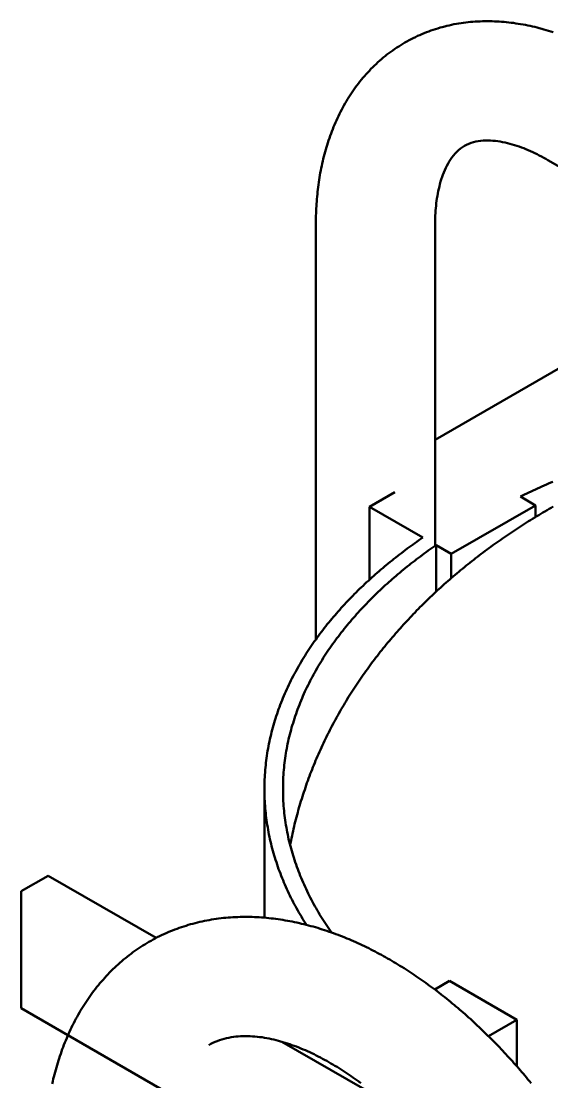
# Model space of a CAD drawing. Header units: millimetres. Extents: x 0 to 420, y 0 to 297.
# Drawn here: x 304.03 to 309.59, y 217.32 to 228.43 of the extents above; entities that cross this region are included whole.
import ezdxf

# ---------------------------------------------------------------- set-up
doc = ezdxf.new("R2010")
doc.units = ezdxf.units.MM
doc.layers.add('01-VISIBLE', color=7, linetype='CONTINUOUS', lineweight=50)

msp = doc.modelspace()

# ---------------------------------------------------------------- linework, layer by layer
at = {"layer": '01-VISIBLE'}
for p, q in [((311.46, 225.875), (309.549, 226.978)), ((307.116, 226.295), (307.116, 221.952)), ((308.366, 226.295), (308.366, 222.935)), ((308.366, 224.047), (311.407, 225.803)), ((307.679, 223.344), (307.944, 223.497)), ((309.26, 223.452), (309.42, 223.359)), ((307.679, 223.344), (308.237, 223.022)), ((307.679, 222.58), (307.679, 223.344)), ((308.536, 222.849), (309.42, 223.359)), ((309.42, 223.237), (309.42, 223.359)), ((308.376, 222.453), (308.376, 222.942)), ((308.376, 222.942), (308.536, 222.849)), ((308.536, 222.596), (308.536, 222.849)), ((306.577, 219.037), (306.577, 220.384)), ((304.027, 219.314), (304.31, 219.477)), ((304.31, 219.477), (305.441, 218.824)), ((304.027, 218.089), (304.027, 219.314)), ((308.363, 218.284), (308.518, 218.374)), ((308.518, 218.374), (309.225, 217.966)), ((304.027, 218.089), (309.276, 215.059)), ((308.927, 217.794), (309.225, 217.966)), ((309.225, 217.477), (309.225, 217.966)), ((306.758, 217.737), (307.793, 217.14))]:
    msp.add_line(p, q, dxfattribs=at)
for points in [[(309.604, 228.318), (309.58, 228.326), (309.556, 228.334), (309.532, 228.341), (309.508, 228.348), (309.484, 228.354), (309.459, 228.361), (309.435, 228.367), (309.411, 228.373), (309.386, 228.379), (309.362, 228.384), (309.337, 228.389), (309.313, 228.394), (309.288, 228.399), (309.263, 228.403), (309.238, 228.407), (309.214, 228.411), (309.189, 228.415), (309.164, 228.418), (309.139, 228.421), (309.114, 228.423), (309.089, 228.426), (309.064, 228.428), (309.039, 228.43), (309.014, 228.431), (308.989, 228.432), (308.964, 228.433), (308.939, 228.433), (308.914, 228.434), (308.889, 228.433), (308.863, 228.433), (308.838, 228.432), (308.813, 228.431), (308.788, 228.43), (308.763, 228.428), (308.738, 228.426), (308.713, 228.423), (308.688, 228.42), (308.663, 228.417), (308.639, 228.413), (308.614, 228.41), (308.589, 228.405), (308.564, 228.401), (308.54, 228.396), (308.515, 228.39), (308.491, 228.385), (308.467, 228.379), (308.442, 228.372), (308.418, 228.366), (308.394, 228.359), (308.37, 228.351), (308.346, 228.343), (308.323, 228.335), (308.299, 228.327), (308.275, 228.318), (308.252, 228.308), (308.229, 228.299), (308.206, 228.289), (308.183, 228.279), (308.16, 228.268), (308.138, 228.257), (308.115, 228.246), (308.093, 228.234), (308.071, 228.222), (308.049, 228.209), (308.028, 228.197), (308.006, 228.184), (307.985, 228.17), (307.964, 228.157), (307.943, 228.143), (307.923, 228.128), (307.902, 228.114), (307.882, 228.099), (307.862, 228.083), (307.843, 228.068), (307.823, 228.052), (307.804, 228.036), (307.785, 228.019), (307.766, 228.003), (307.748, 227.985), (307.73, 227.968), (307.712, 227.951), (307.694, 227.933), (307.677, 227.915), (307.66, 227.896), (307.643, 227.878), (307.626, 227.859), (307.61, 227.84), (307.594, 227.821), (307.578, 227.801), (307.563, 227.781), (307.547, 227.761), (307.532, 227.741), (307.518, 227.721), (307.503, 227.7), (307.489, 227.68), (307.475, 227.659), (307.462, 227.638), (307.449, 227.616), (307.436, 227.595), (307.423, 227.573), (307.411, 227.551), (307.399, 227.529), (307.387, 227.507), (307.375, 227.485), (307.364, 227.462), (307.353, 227.44), (307.342, 227.417), (307.332, 227.394), (307.321, 227.372), (307.312, 227.348), (307.302, 227.325), (307.293, 227.302), (307.283, 227.279), (307.275, 227.255), (307.266, 227.232), (307.258, 227.208), (307.25, 227.184), (307.242, 227.16), (307.234, 227.136), (307.227, 227.112), (307.22, 227.088), (307.213, 227.064), (307.207, 227.04), (307.2, 227.016), (307.194, 226.991), (307.189, 226.967), (307.183, 226.942), (307.178, 226.918), (307.173, 226.893), (307.168, 226.869), (307.163, 226.844), (307.159, 226.819), (307.155, 226.795), (307.151, 226.77), (307.147, 226.745), (307.144, 226.72), (307.14, 226.695), (307.137, 226.67), (307.134, 226.645), (307.132, 226.62), (307.129, 226.595), (307.127, 226.57), (307.125, 226.545), (307.123, 226.52), (307.122, 226.495), (307.12, 226.47), (307.119, 226.445), (307.118, 226.42), (307.117, 226.395), (307.116, 226.37), (307.116, 226.345), (307.116, 226.32), (307.116, 226.295)], [(308.674, 227.127), (308.653, 227.113), (308.632, 227.098), (308.612, 227.082), (308.593, 227.064), (308.576, 227.046), (308.559, 227.026), (308.543, 227.006), (308.528, 226.985), (308.515, 226.963), (308.502, 226.941), (308.489, 226.919), (308.478, 226.896), (308.467, 226.872), (308.457, 226.849), (308.448, 226.825), (308.439, 226.801), (308.431, 226.776), (308.424, 226.752), (308.417, 226.727), (308.411, 226.702), (308.405, 226.677), (308.399, 226.652), (308.394, 226.627), (308.39, 226.602), (308.386, 226.576), (308.382, 226.551), (308.379, 226.525), (308.376, 226.5), (308.373, 226.474), (308.371, 226.449), (308.369, 226.423), (308.368, 226.397), (308.367, 226.372), (308.366, 226.346), (308.366, 226.32), (308.366, 226.295)], [(309.549, 226.978), (309.527, 226.991), (309.505, 227.003), (309.482, 227.016), (309.459, 227.027), (309.436, 227.039), (309.413, 227.05), (309.39, 227.061), (309.367, 227.072), (309.343, 227.082), (309.319, 227.092), (309.296, 227.102), (309.272, 227.111), (309.248, 227.119), (309.223, 227.128), (309.199, 227.136), (309.174, 227.143), (309.149, 227.15), (309.125, 227.156), (309.1, 227.162), (309.074, 227.167), (309.049, 227.172), (309.024, 227.176), (308.998, 227.179), (308.973, 227.181), (308.947, 227.183), (308.922, 227.184), (308.896, 227.183), (308.87, 227.182), (308.845, 227.18), (308.819, 227.177), (308.794, 227.172), (308.769, 227.166), (308.744, 227.158), (308.72, 227.149), (308.697, 227.139), (308.674, 227.127)], [(309.602, 223.606), (309.579, 223.597), (309.556, 223.587), (309.533, 223.577), (309.51, 223.567), (309.487, 223.557), (309.464, 223.547), (309.441, 223.536), (309.418, 223.526), (309.396, 223.516), (309.373, 223.505), (309.35, 223.495), (309.327, 223.484), (309.305, 223.474), (309.282, 223.463), (309.26, 223.452)], [(309.605, 223.346), (309.584, 223.333), (309.562, 223.321), (309.54, 223.308), (309.518, 223.296), (309.497, 223.283), (309.475, 223.27), (309.454, 223.257), (309.432, 223.244), (309.411, 223.231), (309.389, 223.218), (309.368, 223.205), (309.347, 223.192), (309.325, 223.178), (309.304, 223.165), (309.283, 223.152), (309.262, 223.138), (309.241, 223.124), (309.22, 223.111), (309.199, 223.097), (309.178, 223.083), (309.157, 223.069), (309.136, 223.055), (309.115, 223.041), (309.095, 223.027), (309.074, 223.013), (309.054, 222.998), (309.033, 222.984), (309.013, 222.969), (308.992, 222.955), (308.972, 222.94), (308.951, 222.925), (308.931, 222.911), (308.911, 222.896), (308.891, 222.881), (308.871, 222.866), (308.851, 222.851), (308.831, 222.836), (308.811, 222.82), (308.791, 222.805), (308.771, 222.789), (308.751, 222.774), (308.732, 222.758), (308.712, 222.743), (308.693, 222.727), (308.673, 222.711), (308.654, 222.695), (308.634, 222.679), (308.615, 222.663), (308.596, 222.647), (308.577, 222.631), (308.558, 222.615), (308.539, 222.598), (308.52, 222.582), (308.501, 222.565), (308.482, 222.549), (308.463, 222.532), (308.445, 222.515), (308.426, 222.499), (308.407, 222.482), (308.389, 222.465), (308.371, 222.448), (308.352, 222.431), (308.334, 222.413), (308.316, 222.396), (308.298, 222.379), (308.28, 222.361), (308.262, 222.344), (308.244, 222.326), (308.226, 222.308), (308.208, 222.291), (308.191, 222.273), (308.173, 222.255), (308.156, 222.237), (308.138, 222.219), (308.121, 222.201), (308.104, 222.183), (308.086, 222.164), (308.069, 222.146), (308.052, 222.127), (308.035, 222.109), (308.018, 222.09), (308.002, 222.072), (307.985, 222.053), (307.968, 222.034), (307.952, 222.015), (307.936, 221.996), (307.919, 221.977), (307.903, 221.958), (307.887, 221.939), (307.871, 221.92), (307.855, 221.9), (307.839, 221.881), (307.823, 221.861), (307.807, 221.842), (307.792, 221.822), (307.776, 221.803), (307.761, 221.783), (307.745, 221.763), (307.73, 221.743), (307.715, 221.723), (307.7, 221.703), (307.685, 221.683), (307.67, 221.662), (307.656, 221.642), (307.641, 221.622), (307.626, 221.601), (307.612, 221.581), (307.598, 221.56), (307.583, 221.54), (307.569, 221.519), (307.555, 221.498), (307.541, 221.477), (307.527, 221.456), (307.514, 221.435), (307.5, 221.414), (307.486, 221.393), (307.473, 221.372), (307.46, 221.351), (307.446, 221.329), (307.433, 221.308), (307.42, 221.287), (307.408, 221.265), (307.395, 221.243), (307.382, 221.222), (307.37, 221.2), (307.357, 221.178), (307.345, 221.156), (307.333, 221.134), (307.321, 221.112), (307.309, 221.09), (307.297, 221.068), (307.285, 221.046), (307.273, 221.024), (307.262, 221.002), (307.251, 220.979), (307.239, 220.957), (307.228, 220.934), (307.217, 220.912), (307.206, 220.889), (307.195, 220.867), (307.185, 220.844), (307.174, 220.821), (307.164, 220.798), (307.154, 220.775), (307.143, 220.752), (307.133, 220.729), (307.124, 220.706), (307.114, 220.683), (307.104, 220.66), (307.095, 220.637), (307.085, 220.614), (307.076, 220.59), (307.067, 220.567), (307.058, 220.544), (307.049, 220.52), (307.04, 220.497), (307.032, 220.473), (307.023, 220.449), (307.015, 220.426), (307.007, 220.402), (306.999, 220.378), (306.991, 220.354), (306.983, 220.331), (306.975, 220.307), (306.968, 220.283), (306.96, 220.259), (306.953, 220.235), (306.946, 220.211), (306.939, 220.187), (306.932, 220.162), (306.926, 220.138), (306.919, 220.114), (306.913, 220.09), (306.906, 220.065), (306.9, 220.041), (306.894, 220.017), (306.888, 219.992), (306.883, 219.968), (306.877, 219.943), (306.872, 219.919), (306.867, 219.894), (306.862, 219.87), (306.857, 219.845), (306.852, 219.821), (306.847, 219.796)], [(308.237, 223.022), (308.217, 223.007), (308.196, 222.993), (308.175, 222.978), (308.155, 222.964), (308.135, 222.949), (308.114, 222.934), (308.094, 222.92), (308.074, 222.905), (308.054, 222.89), (308.034, 222.874), (308.014, 222.859), (307.994, 222.844), (307.974, 222.829), (307.954, 222.813), (307.934, 222.797), (307.915, 222.782), (307.895, 222.766), (307.876, 222.75), (307.856, 222.734), (307.837, 222.718), (307.818, 222.702), (307.798, 222.686), (307.779, 222.669), (307.76, 222.653), (307.741, 222.636), (307.723, 222.62), (307.704, 222.603), (307.685, 222.586), (307.667, 222.569), (307.648, 222.552), (307.63, 222.535), (307.611, 222.517), (307.593, 222.5), (307.575, 222.483), (307.557, 222.465), (307.539, 222.447), (307.522, 222.43), (307.504, 222.412), (307.486, 222.394), (307.469, 222.376), (307.452, 222.358), (307.434, 222.339), (307.417, 222.321), (307.4, 222.302), (307.383, 222.284), (307.366, 222.265), (307.35, 222.246), (307.333, 222.227), (307.317, 222.208), (307.3, 222.189), (307.284, 222.17), (307.268, 222.151), (307.252, 222.131), (307.236, 222.112), (307.221, 222.092), (307.205, 222.072), (307.19, 222.052), (307.175, 222.032), (307.159, 222.012), (307.144, 221.992), (307.13, 221.972), (307.115, 221.951), (307.1, 221.931), (307.086, 221.91), (307.072, 221.89), (307.058, 221.869), (307.044, 221.848), (307.03, 221.827), (307.016, 221.806), (307.003, 221.784), (306.989, 221.763), (306.976, 221.742), (306.963, 221.72), (306.951, 221.699), (306.938, 221.677), (306.926, 221.655), (306.913, 221.633), (306.901, 221.611), (306.889, 221.589), (306.878, 221.567), (306.866, 221.544), (306.855, 221.522), (306.844, 221.499), (306.833, 221.477), (306.822, 221.454), (306.811, 221.431), (306.801, 221.408), (306.791, 221.385), (306.781, 221.362), (306.771, 221.339), (306.762, 221.316), (306.753, 221.292), (306.743, 221.269), (306.735, 221.245), (306.726, 221.222), (306.718, 221.198), (306.709, 221.174), (306.701, 221.15), (306.694, 221.126), (306.686, 221.102), (306.679, 221.078), (306.672, 221.054), (306.665, 221.03), (306.658, 221.006), (306.652, 220.981), (306.646, 220.957), (306.64, 220.933), (306.635, 220.908), (306.629, 220.883), (306.624, 220.859), (306.619, 220.834), (306.615, 220.809), (306.61, 220.785), (306.606, 220.76), (306.603, 220.735), (306.599, 220.71), (306.596, 220.685), (306.593, 220.66), (306.59, 220.635), (306.587, 220.61), (306.585, 220.585), (306.583, 220.56), (306.581, 220.535), (306.58, 220.51), (306.579, 220.485), (306.578, 220.46), (306.577, 220.435), (306.577, 220.41), (306.577, 220.384)], [(308.376, 222.942), (308.355, 222.927), (308.335, 222.913), (308.314, 222.898), (308.294, 222.884), (308.273, 222.869), (308.253, 222.854), (308.233, 222.839), (308.213, 222.824), (308.193, 222.809), (308.173, 222.794), (308.153, 222.779), (308.133, 222.763), (308.113, 222.748), (308.093, 222.732), (308.074, 222.717), (308.054, 222.701), (308.035, 222.685), (308.015, 222.669), (307.996, 222.653), (307.977, 222.637), (307.957, 222.62), (307.938, 222.604), (307.919, 222.588), (307.901, 222.571), (307.882, 222.554), (307.863, 222.538), (307.844, 222.521), (307.826, 222.504), (307.808, 222.487), (307.789, 222.469), (307.771, 222.452), (307.753, 222.435), (307.735, 222.417), (307.717, 222.4), (307.699, 222.382), (307.681, 222.364), (307.664, 222.346), (307.646, 222.328), (307.629, 222.31), (307.612, 222.292), (307.594, 222.273), (307.577, 222.255), (307.56, 222.236), (307.544, 222.218), (307.527, 222.199), (307.51, 222.18), (307.494, 222.161), (307.478, 222.142), (307.461, 222.123), (307.445, 222.104), (307.429, 222.084), (307.414, 222.065), (307.398, 222.045), (307.382, 222.025), (307.367, 222.005), (307.352, 221.985), (307.337, 221.965), (307.322, 221.945), (307.307, 221.925), (307.292, 221.904), (307.278, 221.884), (307.263, 221.863), (307.249, 221.843), (307.235, 221.822), (307.221, 221.801), (307.207, 221.78), (307.194, 221.759), (307.181, 221.737), (307.167, 221.716), (307.154, 221.694), (307.141, 221.673), (307.129, 221.651), (307.116, 221.629), (307.104, 221.607), (307.092, 221.585), (307.08, 221.563), (307.068, 221.541), (307.057, 221.519), (307.045, 221.496), (307.034, 221.474), (307.023, 221.451), (307.012, 221.429), (307.002, 221.406), (306.991, 221.383), (306.981, 221.36), (306.971, 221.337), (306.961, 221.314), (306.952, 221.29), (306.943, 221.267), (306.934, 221.244), (306.925, 221.22), (306.916, 221.197), (306.908, 221.173), (306.9, 221.149), (306.892, 221.125), (306.884, 221.101), (306.877, 221.077), (306.869, 221.053), (306.862, 221.029), (306.856, 221.005), (306.849, 220.981), (306.843, 220.956), (306.837, 220.932), (306.831, 220.907), (306.826, 220.883), (306.82, 220.858), (306.816, 220.834), (306.811, 220.809), (306.806, 220.784), (306.802, 220.76), (306.798, 220.735), (306.795, 220.71), (306.791, 220.685), (306.788, 220.66), (306.785, 220.635), (306.783, 220.61), (306.78, 220.585), (306.778, 220.56), (306.777, 220.535), (306.775, 220.51), (306.774, 220.485), (306.773, 220.46), (306.772, 220.435), (306.772, 220.409), (306.772, 220.384)], [(306.577, 220.384), (306.577, 220.359), (306.577, 220.334), (306.578, 220.309), (306.579, 220.284), (306.58, 220.259), (306.581, 220.234), (306.583, 220.208), (306.585, 220.183), (306.587, 220.158), (306.59, 220.133), (306.593, 220.108), (306.596, 220.083), (306.599, 220.058), (306.603, 220.033), (306.606, 220.009), (306.611, 219.984), (306.615, 219.959), (306.619, 219.934), (306.624, 219.909), (306.629, 219.885), (306.635, 219.86), (306.64, 219.836), (306.646, 219.811), (306.652, 219.787), (306.659, 219.763), (306.665, 219.738), (306.672, 219.714), (306.679, 219.69), (306.686, 219.666), (306.694, 219.642), (306.702, 219.618), (306.71, 219.594), (306.718, 219.57), (306.726, 219.546), (306.735, 219.523), (306.744, 219.499), (306.753, 219.476), (306.762, 219.452), (306.772, 219.429), (306.781, 219.406), (306.791, 219.383), (306.802, 219.36), (306.812, 219.337), (306.822, 219.314), (306.833, 219.291), (306.844, 219.269), (306.855, 219.246), (306.867, 219.224), (306.878, 219.201), (306.89, 219.179), (306.902, 219.157), (306.914, 219.135), (306.926, 219.113), (306.939, 219.091), (306.951, 219.069), (306.964, 219.048), (306.977, 219.026), (306.99, 219.005), (307.003, 218.983), (307.017, 218.962)], [(306.772, 220.384), (306.772, 220.359), (306.772, 220.334), (306.773, 220.309), (306.774, 220.284), (306.775, 220.258), (306.777, 220.233), (306.778, 220.208), (306.78, 220.183), (306.783, 220.158), (306.785, 220.133), (306.788, 220.108), (306.791, 220.083), (306.795, 220.058), (306.798, 220.033), (306.802, 220.008), (306.807, 219.983), (306.811, 219.959), (306.816, 219.934), (306.821, 219.909), (306.826, 219.885), (306.831, 219.86), (306.837, 219.835), (306.843, 219.811), (306.85, 219.787), (306.856, 219.762), (306.863, 219.738), (306.87, 219.714), (306.877, 219.69), (306.885, 219.666), (306.892, 219.642), (306.9, 219.618), (306.908, 219.594), (306.917, 219.57), (306.926, 219.547), (306.934, 219.523), (306.944, 219.499), (306.953, 219.476), (306.962, 219.453), (306.972, 219.43), (306.982, 219.406), (306.992, 219.383), (307.003, 219.36), (307.013, 219.338), (307.024, 219.315), (307.035, 219.292), (307.046, 219.27), (307.058, 219.247), (307.07, 219.225), (307.081, 219.203), (307.093, 219.181), (307.106, 219.158), (307.118, 219.137), (307.13, 219.115), (307.143, 219.093), (307.156, 219.071), (307.169, 219.05), (307.182, 219.028), (307.196, 219.007), (307.21, 218.986), (307.223, 218.965), (307.237, 218.944), (307.251, 218.923), (307.266, 218.902), (307.28, 218.882)], [(304.352, 217.297), (304.358, 217.321), (304.363, 217.346), (304.369, 217.37), (304.376, 217.394), (304.382, 217.419), (304.389, 217.443), (304.396, 217.467), (304.403, 217.491), (304.41, 217.515), (304.417, 217.539), (304.425, 217.562), (304.433, 217.586), (304.441, 217.61), (304.449, 217.634), (304.458, 217.657), (304.467, 217.68), (304.475, 217.704), (304.485, 217.727), (304.494, 217.75), (304.504, 217.773), (304.514, 217.796), (304.524, 217.819), (304.534, 217.842), (304.545, 217.865), (304.555, 217.887), (304.566, 217.91), (304.578, 217.932), (304.589, 217.954), (304.601, 217.977), (304.613, 217.999), (304.625, 218.02), (304.637, 218.042), (304.65, 218.064), (304.663, 218.085), (304.676, 218.106), (304.69, 218.128), (304.703, 218.149), (304.717, 218.169), (304.731, 218.19), (304.745, 218.211), (304.76, 218.231), (304.775, 218.251), (304.79, 218.271), (304.805, 218.291), (304.821, 218.311), (304.836, 218.33), (304.852, 218.349), (304.869, 218.368), (304.885, 218.387), (304.902, 218.406), (304.919, 218.424), (304.936, 218.443), (304.953, 218.461), (304.971, 218.479), (304.989, 218.496), (305.007, 218.513), (305.025, 218.531), (305.043, 218.547), (305.062, 218.564), (305.081, 218.58), (305.1, 218.597), (305.119, 218.613), (305.139, 218.628), (305.159, 218.644), (305.179, 218.659), (305.199, 218.674), (305.219, 218.688), (305.24, 218.703), (305.26, 218.717), (305.281, 218.731), (305.302, 218.744), (305.323, 218.757), (305.345, 218.77), (305.366, 218.783), (305.388, 218.795), (305.41, 218.807), (305.432, 218.819), (305.454, 218.831), (305.477, 218.842), (305.499, 218.853), (305.522, 218.864), (305.545, 218.874), (305.568, 218.884), (305.591, 218.894), (305.614, 218.903), (305.637, 218.912), (305.661, 218.921), (305.684, 218.93), (305.708, 218.938), (305.731, 218.946), (305.755, 218.953), (305.779, 218.961), (305.803, 218.968), (305.827, 218.974), (305.852, 218.981), (305.876, 218.987), (305.9, 218.992), (305.925, 218.998), (305.949, 219.003), (305.974, 219.008), (305.998, 219.012), (306.023, 219.017), (306.048, 219.021), (306.072, 219.024), (306.097, 219.028), (306.122, 219.031), (306.147, 219.034), (306.172, 219.036), (306.197, 219.038), (306.222, 219.04), (306.247, 219.042), (306.272, 219.043), (306.297, 219.044), (306.322, 219.045), (306.347, 219.045), (306.372, 219.046), (306.397, 219.046), (306.422, 219.045), (306.447, 219.045), (306.472, 219.044), (306.497, 219.043), (306.522, 219.041), (306.547, 219.04), (306.572, 219.038), (306.597, 219.036), (306.622, 219.033), (306.647, 219.03), (306.671, 219.028), (306.696, 219.024), (306.721, 219.021), (306.746, 219.017), (306.771, 219.014), (306.795, 219.009), (306.82, 219.005), (306.845, 219), (306.869, 218.996), (306.894, 218.991), (306.918, 218.985), (306.943, 218.98), (306.967, 218.974), (306.991, 218.968), (307.015, 218.962), (307.04, 218.956), (307.064, 218.949), (307.088, 218.943), (307.112, 218.936), (307.136, 218.929), (307.16, 218.921), (307.184, 218.914), (307.208, 218.906), (307.231, 218.898), (307.255, 218.89), (307.279, 218.882), (307.302, 218.874), (307.326, 218.865), (307.349, 218.856), (307.373, 218.847), (307.396, 218.838), (307.419, 218.829), (307.442, 218.819), (307.465, 218.81), (307.488, 218.8), (307.511, 218.79), (307.534, 218.78), (307.557, 218.769), (307.58, 218.759), (307.603, 218.748), (307.625, 218.738), (307.648, 218.727), (307.67, 218.716), (307.692, 218.704), (307.715, 218.693), (307.737, 218.682), (307.759, 218.67), (307.781, 218.658), (307.803, 218.646), (307.825, 218.634), (307.847, 218.622), (307.869, 218.61), (307.891, 218.597), (307.912, 218.585), (307.934, 218.572), (307.955, 218.559), (307.977, 218.546), (307.998, 218.533), (308.019, 218.52), (308.041, 218.507), (308.062, 218.493), (308.083, 218.48), (308.104, 218.466), (308.125, 218.453), (308.146, 218.439), (308.166, 218.425), (308.187, 218.411), (308.208, 218.396), (308.228, 218.382), (308.249, 218.368), (308.269, 218.353), (308.289, 218.338), (308.309, 218.324), (308.33, 218.309), (308.35, 218.294), (308.37, 218.279), (308.39, 218.264), (308.409, 218.248), (308.429, 218.233), (308.449, 218.218), (308.469, 218.202), (308.488, 218.187), (308.508, 218.171), (308.527, 218.155), (308.546, 218.139), (308.566, 218.123), (308.585, 218.107), (308.604, 218.091), (308.623, 218.075), (308.642, 218.058), (308.661, 218.042), (308.68, 218.025), (308.698, 218.009), (308.717, 217.992), (308.736, 217.975), (308.754, 217.958), (308.773, 217.942), (308.791, 217.925), (308.809, 217.907), (308.827, 217.89), (308.846, 217.873), (308.864, 217.856), (308.882, 217.838), (308.9, 217.821), (308.917, 217.803), (308.935, 217.786), (308.953, 217.768), (308.971, 217.75), (308.988, 217.732), (309.006, 217.715), (309.023, 217.697), (309.04, 217.679), (309.058, 217.66), (309.075, 217.642), (309.092, 217.624), (309.109, 217.606), (309.126, 217.587), (309.143, 217.569), (309.16, 217.55), (309.177, 217.532), (309.193, 217.513), (309.21, 217.494), (309.226, 217.476), (309.243, 217.457), (309.259, 217.438), (309.276, 217.419), (309.292, 217.4), (309.308, 217.381), (309.324, 217.362), (309.34, 217.342), (309.356, 217.323), (309.372, 217.304)], [(305.993, 217.701), (306.015, 217.713), (306.037, 217.725), (306.06, 217.735), (306.083, 217.744), (306.107, 217.753), (306.13, 217.761), (306.155, 217.768), (306.179, 217.774), (306.203, 217.779), (306.228, 217.784), (306.253, 217.787), (306.277, 217.79), (306.302, 217.793), (306.327, 217.794), (306.352, 217.795), (306.377, 217.796), (306.402, 217.795), (306.427, 217.795), (306.452, 217.793), (306.477, 217.791), (306.502, 217.789), (306.527, 217.786), (306.552, 217.783), (306.577, 217.779), (306.601, 217.774), (306.626, 217.77), (306.65, 217.764), (306.675, 217.759), (306.699, 217.753), (306.723, 217.747), (306.747, 217.74), (306.771, 217.733), (306.795, 217.726), (306.819, 217.718), (306.843, 217.71), (306.866, 217.702), (306.89, 217.693), (306.913, 217.685), (306.937, 217.675), (306.96, 217.666), (306.983, 217.656), (307.006, 217.647), (307.029, 217.636), (307.052, 217.626), (307.074, 217.615), (307.097, 217.605), (307.119, 217.594), (307.142, 217.582), (307.164, 217.571), (307.186, 217.559), (307.208, 217.547), (307.23, 217.535), (307.252, 217.523), (307.273, 217.51), (307.295, 217.498), (307.316, 217.485), (307.338, 217.472), (307.359, 217.459), (307.38, 217.446), (307.401, 217.432), (307.422, 217.418), (307.443, 217.405), (307.464, 217.391), (307.485, 217.376), (307.505, 217.362), (307.526, 217.348), (307.546, 217.333), (307.566, 217.319), (307.586, 217.304)]]:
    msp.add_lwpolyline(points, dxfattribs=at)

doc.saveas('drawing.dxf')
